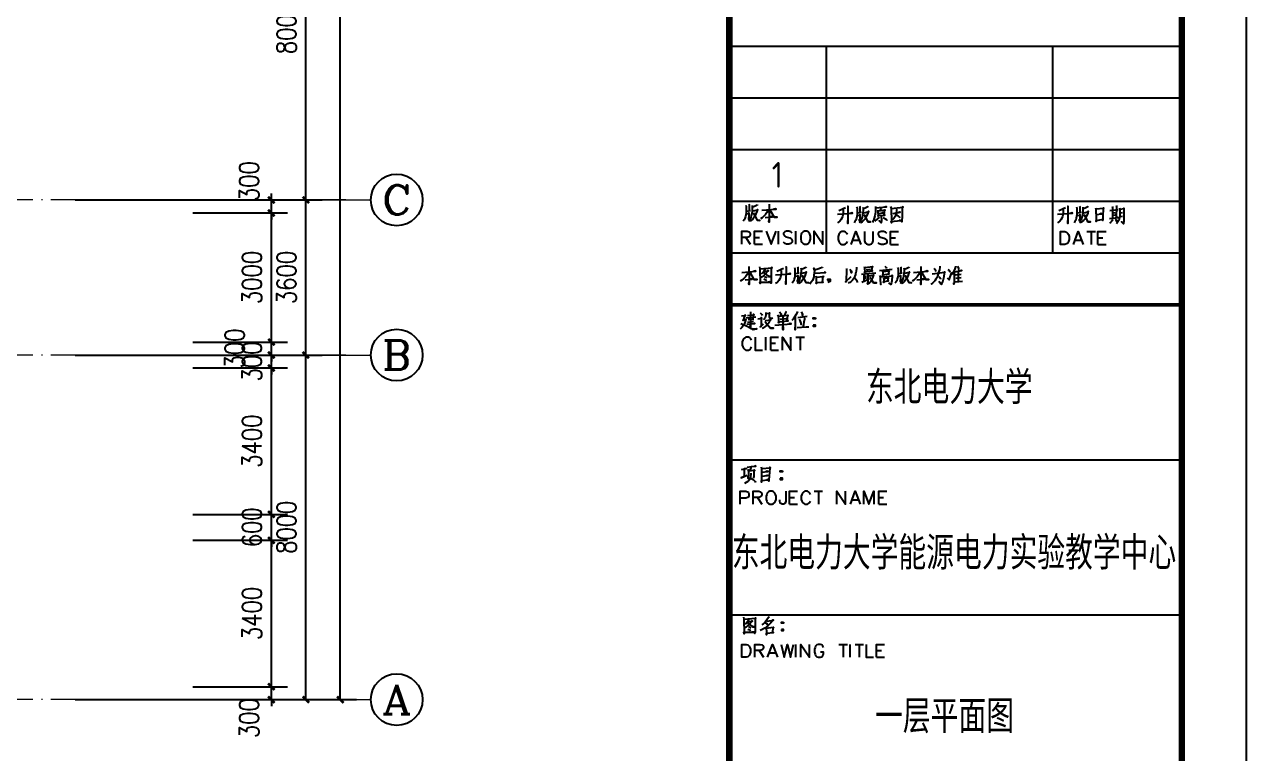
# Model space of a CAD drawing. Extents: x 1417642 to 3570900, y 124798 to 1191112.
# Drawn here: x 1589987 to 1618342, y 649281 to 666208 of the extents above; entities that cross this region are included whole.
import ezdxf
from ezdxf.enums import TextEntityAlignment as Align

# ---------------------------------------------------------------- set-up
doc = ezdxf.new("R2010")
doc.units = 0
doc.header["$LTSCALE"] = 1000
doc.header["$MEASUREMENT"] = 0
doc.linetypes.add('DOTE', pattern=[2.42, 2, -0.2, 0.02, -0.2])
doc.layers.get('0').update_dxf_attribs({"linetype": 'CONTINUOUS'})
doc.layers.get('Defpoints').update_dxf_attribs({"linetype": 'CONTINUOUS'})
for name, color, linetype in [('AXIS', 3, 'CONTINUOUS'), ('AXIS_TEXT', 7, 'CONTINUOUS'), ('DOTE', 1, 'DOTE'), ('PUB_DIM', 3, 'CONTINUOUS'), ('PUB_TITLE', 4, 'CONTINUOUS'), ('TEXT', 7, 'CONTINUOUS'), ('图戳', 211, 'CONTINUOUS')]:
    doc.layers.add(name, color=color, linetype=linetype)
doc.styles.add('_TCH_AXIS', font='COMPLEX', dxfattribs={"bigfont": 'GBCBIG'})
doc.styles.add('DIM_FONT', font='SIMPLEX.shx', dxfattribs={"width": 0.8})
doc.styles.add('HZSJ', font='')
doc.styles.get("Standard").update_dxf_attribs({"font": 'GBENOR', "bigfont": 'GBCBIG'})
doc.styles.get('HZSJ').set_extended_font_data('FangSong_GB2312')
doc.dimstyles.new('DIMN150', dxfattribs={"dimscale": 1.5, "dimtxt": 300, "dimasz": 100, "dimexe": 250, "dimexo": 300, "dimgap": 150, "dimtad": 1, "dimdec": 0, "dimzin": 0, "dimdsep": 46, "dimtxsty": 'DIM_FONT', "dimblk": 'ARCHTICK', "dimcen": 0.09, "dimdle": 1.5, "dimclrt": 7, "dimazin": 2, "dimtfac": 1, "dimtdec": 0, "dimtix": 1, "dimtmove": 2, "dimatfit": 3, "dimldrblk": 'ARCHTICK', "dimfxl": 1, "dimtolj": 1, "dimtzin": 0, "dimarcsym": 0})

# ---------------------------------------------------------------- blocks, each defined once
blk = doc.blocks.new('_ArchTick')
at = {"color": 0, "linetype": 'ByBlock', "const_width": 0.4}
blk.add_lwpolyline([(-0.5, -0.5), (0.5, 0.5)], dxfattribs=at)
blk = doc.blocks.new('*D3700')
at = {"layer": 'Defpoints', "color": 0}
for p in [(1593441, 662133), (1595716, 662133), (1593441, 661833)]:
    blk.add_point(p, dxfattribs=at)
at = {"layer": 'PUB_DIM', "color": 0, "lineweight": -2}
for p, q in [((1593891, 662133), (1596091, 662133)), ((1595716, 662133), (1595716, 662283)), ((1595716, 661833), (1595716, 662133)), ((1593891, 661833), (1596091, 661833)), ((1595716, 661833), (1595716, 661683))]:
    blk.add_line(p, q, dxfattribs=at)
at = {"layer": 'PUB_DIM', "color": 0, "lineweight": -2, "xscale": 150, "yscale": 150, "zscale": 150}
for p, rotation in [((1595716, 662133), 270), ((1595716, 661833), 90)]:
    blk.add_blockref('_ArchTick', p, dxfattribs=dict(at, rotation=rotation))
at = {"layer": 'PUB_DIM', "color": 7, "insert": (1595198, 662567), "char_height": 450, "attachment_point": 5, "rotation": 90, "style": 'DIM_FONT'}
blk.add_mtext('\\A1;300', dxfattribs=at)
blk = doc.blocks.new('*D3701')
at = {"layer": 'Defpoints', "color": 0}
for p in [(1593441, 661833), (1595716, 661833), (1593441, 658833)]:
    blk.add_point(p, dxfattribs=at)
at = {"layer": 'PUB_DIM', "color": 0, "lineweight": -2}
for p, q in [((1593891, 661833), (1596091, 661833)), ((1595716, 658831), (1595716, 661835)), ((1593891, 658833), (1596091, 658833))]:
    blk.add_line(p, q, dxfattribs=at)
at = {"layer": 'PUB_DIM', "color": 0, "lineweight": -2, "xscale": 150, "yscale": 150, "zscale": 150}
for p, rotation in [((1595716, 661833), 90), ((1595716, 658833), 270)]:
    blk.add_blockref('_ArchTick', p, dxfattribs=dict(at, rotation=rotation))
at = {"layer": 'PUB_DIM', "color": 7, "insert": (1595266, 660333), "char_height": 450, "attachment_point": 5, "rotation": 90, "style": 'DIM_FONT'}
blk.add_mtext('\\A1;3000', dxfattribs=at)
blk = doc.blocks.new('*D3702')
at = {"layer": 'Defpoints', "color": 0}
for p in [(1593441, 658833), (1595716, 658833), (1593441, 658533)]:
    blk.add_point(p, dxfattribs=at)
at = {"layer": 'PUB_DIM', "color": 0, "lineweight": -2}
for p, q in [((1595716, 658833), (1595716, 658983)), ((1593891, 658833), (1596091, 658833)), ((1595716, 658533), (1595716, 658833)), ((1593891, 658533), (1596091, 658533)), ((1595716, 658533), (1595716, 658383))]:
    blk.add_line(p, q, dxfattribs=at)
at = {"layer": 'PUB_DIM', "color": 0, "lineweight": -2, "xscale": 150, "yscale": 150, "zscale": 150}
for p, rotation in [((1595716, 658833), 270), ((1595716, 658533), 90)]:
    blk.add_blockref('_ArchTick', p, dxfattribs=dict(at, rotation=rotation))
at = {"layer": 'PUB_DIM', "color": 7, "insert": (1594865, 658683), "char_height": 450, "attachment_point": 5, "rotation": 90, "style": 'DIM_FONT'}
blk.add_mtext('\\A1;300', dxfattribs=at)
blk = doc.blocks.new('*D3703')
at = {"layer": 'Defpoints', "color": 0}
for p in [(1593441, 658533), (1595716, 658533), (1593441, 658233)]:
    blk.add_point(p, dxfattribs=at)
at = {"layer": 'PUB_DIM', "color": 0, "lineweight": -2}
for p, q in [((1593891, 658533), (1596091, 658533)), ((1595716, 658533), (1595716, 658683)), ((1595716, 658233), (1595716, 658533)), ((1593891, 658233), (1596091, 658233)), ((1595716, 658233), (1595716, 658083))]:
    blk.add_line(p, q, dxfattribs=at)
at = {"layer": 'PUB_DIM', "color": 0, "lineweight": -2, "xscale": 150, "yscale": 150, "zscale": 150}
for p, rotation in [((1595716, 658533), 270), ((1595716, 658233), 90)]:
    blk.add_blockref('_ArchTick', p, dxfattribs=dict(at, rotation=rotation))
at = {"layer": 'PUB_DIM', "color": 7, "insert": (1595266, 658383), "char_height": 450, "attachment_point": 5, "rotation": 90, "style": 'DIM_FONT'}
blk.add_mtext('\\A1;300', dxfattribs=at)
blk = doc.blocks.new('*D3704')
at = {"layer": 'Defpoints', "color": 0}
for p in [(1593441, 658233), (1595716, 658233), (1593441, 654833)]:
    blk.add_point(p, dxfattribs=at)
at = {"layer": 'PUB_DIM', "color": 0, "lineweight": -2}
for p, q in [((1593891, 658233), (1596091, 658233)), ((1595716, 654831), (1595716, 658235)), ((1593891, 654833), (1596091, 654833))]:
    blk.add_line(p, q, dxfattribs=at)
at = {"layer": 'PUB_DIM', "color": 0, "lineweight": -2, "xscale": 150, "yscale": 150, "zscale": 150}
for p, rotation in [((1595716, 658233), 90), ((1595716, 654833), 270)]:
    blk.add_blockref('_ArchTick', p, dxfattribs=dict(at, rotation=rotation))
at = {"layer": 'PUB_DIM', "color": 7, "insert": (1595266, 656533), "char_height": 450, "attachment_point": 5, "rotation": 90, "style": 'DIM_FONT'}
blk.add_mtext('\\A1;3400', dxfattribs=at)
blk = doc.blocks.new('*D3705')
at = {"layer": 'Defpoints', "color": 0}
for p in [(1593441, 654833), (1595716, 654833), (1593441, 654233)]:
    blk.add_point(p, dxfattribs=at)
at = {"layer": 'PUB_DIM', "color": 0, "lineweight": -2}
for p, q in [((1593891, 654833), (1596091, 654833)), ((1595716, 654833), (1595716, 654983)), ((1595716, 654233), (1595716, 654833)), ((1593891, 654233), (1596091, 654233)), ((1595716, 654233), (1595716, 654083))]:
    blk.add_line(p, q, dxfattribs=at)
at = {"layer": 'PUB_DIM', "color": 0, "lineweight": -2, "xscale": 150, "yscale": 150, "zscale": 150}
for p, rotation in [((1595716, 654833), 270), ((1595716, 654233), 90)]:
    blk.add_blockref('_ArchTick', p, dxfattribs=dict(at, rotation=rotation))
at = {"layer": 'PUB_DIM', "color": 7, "insert": (1595266, 654533), "char_height": 450, "attachment_point": 5, "rotation": 90, "style": 'DIM_FONT'}
blk.add_mtext('\\A1;600', dxfattribs=at)
blk = doc.blocks.new('*D3706')
at = {"layer": 'Defpoints', "color": 0}
for p in [(1593441, 654233), (1595716, 654233), (1593441, 650833)]:
    blk.add_point(p, dxfattribs=at)
at = {"layer": 'PUB_DIM', "color": 0, "lineweight": -2}
for p, q in [((1593891, 654233), (1596091, 654233)), ((1595716, 650831), (1595716, 654235)), ((1593891, 650833), (1596091, 650833))]:
    blk.add_line(p, q, dxfattribs=at)
at = {"layer": 'PUB_DIM', "color": 0, "lineweight": -2, "xscale": 150, "yscale": 150, "zscale": 150}
for p, rotation in [((1595716, 654233), 90), ((1595716, 650833), 270)]:
    blk.add_blockref('_ArchTick', p, dxfattribs=dict(at, rotation=rotation))
at = {"layer": 'PUB_DIM', "color": 7, "insert": (1595266, 652533), "char_height": 450, "attachment_point": 5, "rotation": 90, "style": 'DIM_FONT'}
blk.add_mtext('\\A1;3400', dxfattribs=at)
blk = doc.blocks.new('*D3707')
at = {"layer": 'Defpoints', "color": 0}
for p in [(1593441, 650833), (1595716, 650833), (1593441, 650533)]:
    blk.add_point(p, dxfattribs=at)
at = {"layer": 'PUB_DIM', "color": 0, "lineweight": -2}
for p, q in [((1593891, 650833), (1596091, 650833)), ((1595716, 650833), (1595716, 650983)), ((1595716, 650533), (1595716, 650833)), ((1593891, 650533), (1596091, 650533)), ((1595716, 650533), (1595716, 650383))]:
    blk.add_line(p, q, dxfattribs=at)
at = {"layer": 'PUB_DIM', "color": 0, "lineweight": -2, "xscale": 150, "yscale": 150, "zscale": 150}
for p, rotation in [((1595716, 650833), 270), ((1595716, 650533), 90)]:
    blk.add_blockref('_ArchTick', p, dxfattribs=dict(at, rotation=rotation))
at = {"layer": 'PUB_DIM', "color": 7, "insert": (1595198, 650100), "char_height": 450, "attachment_point": 5, "rotation": 90, "style": 'DIM_FONT'}
blk.add_mtext('\\A1;300', dxfattribs=at)
blk = doc.blocks.new('*D4000')
at = {"layer": 'Defpoints', "color": 0}
for p in [(1593809, 749533), (1597316, 749533), (1593809, 650533)]:
    blk.add_point(p, dxfattribs=at)
at = {"layer": 'PUB_DIM', "color": 0, "lineweight": -2}
for p, q in [((1594259, 749533), (1597691, 749533)), ((1597316, 650531), (1597316, 749535)), ((1594259, 650533), (1597691, 650533))]:
    blk.add_line(p, q, dxfattribs=at)
at = {"layer": 'PUB_DIM', "color": 0, "lineweight": -2, "xscale": 150, "yscale": 150, "zscale": 150}
for p, rotation in [((1597316, 749533), 90), ((1597316, 650533), 270)]:
    blk.add_blockref('_ArchTick', p, dxfattribs=dict(at, rotation=rotation))
at = {"layer": 'PUB_DIM', "color": 7, "insert": (1596866, 700033), "char_height": 450, "attachment_point": 5, "rotation": 90, "style": 'DIM_FONT'}
blk.add_mtext('\\A1;99000', dxfattribs=at)
blk = doc.blocks.new('*D4013')
at = {"layer": 'AXIS', "color": 0, "lineweight": -2}
for p, q in [((1591167, 670133), (1596891, 670133)), ((1596516, 662131), (1596516, 670135)), ((1591167, 662133), (1596891, 662133))]:
    blk.add_line(p, q, dxfattribs=at)
at = {"layer": 'Defpoints', "color": 0}
for p in [(1590717, 670133), (1596516, 670133), (1590717, 662133)]:
    blk.add_point(p, dxfattribs=at)
at = {"layer": 'AXIS', "color": 0, "lineweight": -2, "xscale": 150, "yscale": 150, "zscale": 150}
for p, rotation in [((1596516, 670133), 90), ((1596516, 662133), 270)]:
    blk.add_blockref('_ArchTick', p, dxfattribs=dict(at, rotation=rotation))
at = {"layer": 'AXIS', "color": 7, "insert": (1596066, 666133), "char_height": 450, "attachment_point": 5, "rotation": 90, "style": 'DIM_FONT'}
blk.add_mtext('\\A1;8000', dxfattribs=at)
blk = doc.blocks.new('*D4014')
at = {"layer": 'AXIS', "color": 0, "lineweight": -2}
for p, q in [((1591167, 662133), (1596891, 662133)), ((1596516, 658531), (1596516, 662135)), ((1591167, 658533), (1596891, 658533))]:
    blk.add_line(p, q, dxfattribs=at)
at = {"layer": 'Defpoints', "color": 0}
for p in [(1590717, 662133), (1596516, 662133), (1590717, 658533)]:
    blk.add_point(p, dxfattribs=at)
at = {"layer": 'AXIS', "color": 0, "lineweight": -2, "xscale": 150, "yscale": 150, "zscale": 150}
for p, rotation in [((1596516, 662133), 90), ((1596516, 658533), 270)]:
    blk.add_blockref('_ArchTick', p, dxfattribs=dict(at, rotation=rotation))
at = {"layer": 'AXIS', "color": 7, "insert": (1596066, 660333), "char_height": 450, "attachment_point": 5, "rotation": 90, "style": 'DIM_FONT'}
blk.add_mtext('\\A1;3600', dxfattribs=at)
blk = doc.blocks.new('*D4015')
at = {"layer": 'AXIS', "color": 0, "lineweight": -2}
for p, q in [((1591167, 658533), (1596891, 658533)), ((1596516, 650531), (1596516, 658535)), ((1591167, 650533), (1596891, 650533))]:
    blk.add_line(p, q, dxfattribs=at)
at = {"layer": 'Defpoints', "color": 0}
for p in [(1590717, 658533), (1596516, 658533), (1590717, 650533)]:
    blk.add_point(p, dxfattribs=at)
at = {"layer": 'AXIS', "color": 0, "lineweight": -2, "xscale": 150, "yscale": 150, "zscale": 150}
for p, rotation in [((1596516, 658533), 90), ((1596516, 650533), 270)]:
    blk.add_blockref('_ArchTick', p, dxfattribs=dict(at, rotation=rotation))
at = {"layer": 'AXIS', "color": 7, "insert": (1596066, 654533), "char_height": 450, "attachment_point": 5, "rotation": 90, "style": 'DIM_FONT'}
blk.add_mtext('\\A1;8000', dxfattribs=at)

msp = doc.modelspace()

# ---------------------------------------------------------------- linework, layer by layer
at = {"layer": 'AXIS', "lineweight": 0}
for p, q in [((1591494.3, 662133.2, 0), (1598024.1, 662133.2)), ((1591494.3, 658533.2, 0), (1598024.1, 658533.2)), ((1591494.3, 650533.2, 0), (1598024.1, 650533.2))]:
    msp.add_line(p, q, dxfattribs=at)
at = {"layer": 'AXIS'}
for centre in [(1598623.6, 662133.2), (1598623.6, 658533.2), (1598623.6, 650533.2)]:
    msp.add_circle(centre, 600, dxfattribs=at)
at = {"layer": 'DOTE', "lineweight": 0, "elevation": 0}
for points in [[(1597442.3, 662133.2), (1431709.3, 662133.2)], [(1597442.3, 658533.2), (1431709.3, 658533.2)], [(1597442.3, 650533.2), (1431709.3, 650533.2)]]:
    msp.add_lwpolyline(points, dxfattribs=at)
at = {"layer": 'PUB_TITLE'}
msp.add_lwpolyline([(1417642.3, 635398.4), (1618342.3, 635398.4), (1618342.3, 761548.4), (1417642.3, 761548.4)], close=True, dxfattribs=at)
at = {"layer": 'PUB_TITLE', "const_width": 150}
msp.add_lwpolyline([(1421392.3, 636898.4), (1616842.3, 636898.4), (1616842.3, 760048.4), (1421392.3, 760048.4)], close=True, dxfattribs=at)
at = {"layer": '图戳'}
for p, q in [((1616842.3, 636898.4), (1616842.3, 760048.4)), ((1616842.3, 665698.4), (1606342.3, 665698.4)), ((1608592.3, 665698.4), (1608592.3, 660898.4)), ((1613842.3, 665698.4), (1613842.3, 660898.4)), ((1616842.3, 664498.4), (1606342.3, 664498.4)), ((1616842.3, 663298.4), (1606342.3, 663298.4)), ((1616842.3, 662098.4), (1606342.3, 662098.4)), ((1616842.3, 660898.4), (1606342.3, 660898.4)), ((1606342.3, 656098.4), (1616842.3, 656098.4)), ((1606342.3, 652498.4), (1616842.3, 652498.4))]:
    msp.add_line(p, q, dxfattribs=at)
for points, const_width in [([(1606342.3, 760048.4), (1606342.3, 636898.4)], 150), ([(1606342.3, 659698.4), (1616842.3, 659698.4)], 90)]:
    msp.add_lwpolyline(points, dxfattribs=dict(at, const_width=const_width))
for points in [[(1606724.8, 662011.3), (1606735.1, 661984), (1606735.1, 661905.5), (1606735.1, 661844), (1606728.3, 661789.4), (1606718, 661751.8), (1606704.4, 661704), (1606683.9, 661669.9), (1606663.4, 661642.6)], [(1606735.1, 661813.3), (1606803.4, 661820.1), (1606796.5, 661830.4), (1606796.5, 661680.1), (1606793.1, 661700.6), (1606793.1, 661727.9)], [(1606738.5, 661874.7), (1606834.1, 661888.4)], [(1606868.2, 662004.5), (1606875.1, 661970.3), (1606875.1, 661926), (1606868.2, 661871.3), (1606861.4, 661816.7), (1606851.2, 661772.3), (1606840.9, 661727.9), (1606827.3, 661690.4), (1606810.2, 661656.2), (1606789.7, 661632.3)], [(1606793.1, 662031.8), (1606800, 662011.3), (1606800, 661885)], [(1606895.6, 661878.2), (1607004.8, 661902.1), (1606998, 661912.3), (1606980.9, 661867.9), (1606960.4, 661813.3), (1606939.9, 661772.3), (1606916, 661731.3), (1606885.3, 661690.4), (1606851.2, 661659.6), (1606823.9, 661635.7)], [(1606994.6, 662025), (1606987.7, 662014.7), (1606922.9, 661980.6), (1606881.9, 661963.5)], [(1606892.1, 661833.8), (1606987.7, 661663.1), (1607049.2, 661659.6), (1606991.2, 661666.5), (1606974.1, 661687)], [(1607250.7, 661905.5), (1607213.1, 661844), (1607179, 661792.8), (1607144.8, 661758.7), (1607100.4, 661721.1), (1607062.9, 661693.8)], [(1607097, 661895.2), (1607428.2, 661922.5), (1607414.5, 661929.4), (1607370.2, 661919.1)], [(1607264.3, 662038.6), (1607267.7, 661765.5), (1607267.7, 661618.7), (1607260.9, 661635.7), (1607267.7, 661680.1)], [(1607281.4, 661902.1), (1607380.4, 661731.3), (1607452.1, 661734.8), (1607383.8, 661738.2), (1607363.3, 661758.7)], [(1608985.2, 661908.9), (1608981.7, 661826.9), (1608974.9, 661782.6), (1608964.7, 661745), (1608951, 661707.4), (1608930.5, 661669.9), (1608906.6, 661642.6), (1608882.7, 661622.1), (1608852, 661601.6)], [(1608852, 661799.6), (1609200.3, 661826.9), (1609186.6, 661830.4), (1609145.6, 661820.1)], [(1609039.8, 661949.9), (1608985.2, 661926), (1608933.9, 661902.1), (1608882.7, 661881.6)], [(1609084.2, 661997.7), (1609097.8, 661980.6), (1609094.4, 661987.4), (1609091, 661587.9), (1609087.6, 661611.8), (1609091, 661656.2)], [(1609295.9, 661970.3), (1609306.1, 661943), (1609306.1, 661864.5), (1609306.1, 661803), (1609299.3, 661751.8), (1609289, 661710.9), (1609275.4, 661663.1), (1609254.9, 661632.3), (1609234.4, 661605)], [(1609309.5, 661833.8), (1609405.1, 661847.4)], [(1609439.3, 661963.5), (1609446.1, 661932.8), (1609446.1, 661888.4), (1609439.3, 661830.4), (1609432.4, 661779.1), (1609422.2, 661731.3), (1609412, 661687), (1609398.3, 661652.8), (1609381.2, 661618.7), (1609360.7, 661594.8)], [(1609364.1, 661990.8), (1609371, 661970.3), (1609371, 661844)], [(1609466.6, 661837.2), (1609575.8, 661861.1), (1609569, 661871.3), (1609551.9, 661826.9), (1609531.5, 661775.7), (1609511, 661734.8), (1609487.1, 661690.4), (1609456.3, 661652.8), (1609422.2, 661622.1), (1609394.9, 661598.2)], [(1609565.6, 661984), (1609558.8, 661973.8), (1609493.9, 661939.6), (1609452.9, 661926)], [(1609729.5, 661977.2), (1609732.9, 661949.9), (1609729.5, 661867.9), (1609726.1, 661806.5), (1609719.2, 661762.1), (1609705.6, 661707.4), (1609688.5, 661659.6), (1609674.9, 661635.7), (1609661.2, 661611.8)], [(1609736.3, 661949.9), (1609989, 661973.8), (1609975.3, 661973.8), (1609951.4, 661966.9)], [(1609787.5, 661898.6), (1609790.9, 661874.7), (1609797.8, 661755.2), (1609794.4, 661768.9), (1609948, 661782.6), (1609937.8, 661786), (1609948, 661905.5), (1609958.2, 661895.2), (1609794.4, 661874.7)], [(1609797.8, 661820.1), (1609910.4, 661837.2), (1609893.4, 661833.8), (1609883.1, 661830.4)], [(1609852.4, 661949.9), (1609859.2, 661936.2), (1609835.3, 661881.6)], [(1610084.6, 661977.2), (1610094.8, 661936.2), (1610101.7, 661632.3), (1610105.1, 661605), (1610098.2, 661635.7), (1610316.8, 661652.8), (1610299.7, 661656.2), (1610279.2, 661652.8)], [(1610094.8, 661936.2), (1610371.4, 661963.5), (1610357.7, 661973.8), (1610354.3, 661960.1), (1610350.9, 661806.5), (1610350.9, 661727.9), (1610347.5, 661669.9), (1610344.1, 661625.5), (1610320.2, 661649.4)], [(1610214.3, 661926), (1610224.6, 661912.3), (1610221.2, 661905.5), (1610217.7, 661861.1), (1610214.3, 661830.4), (1610210.9, 661796.2), (1610200.7, 661772.3), (1610190.4, 661745), (1610176.8, 661724.5), (1610156.3, 661700.6), (1610139.2, 661683.5), (1610125.6, 661669.9)], [(1610132.4, 661826.9), (1610139.2, 661816.7), (1610146, 661820.1), (1610306.5, 661847.4), (1610296.3, 661847.4), (1610275.8, 661840.6)], [(1614089.6, 661908.9), (1614086.2, 661826.9), (1614079.4, 661782.6), (1614069.2, 661745), (1614055.5, 661707.4), (1614035, 661669.9), (1614007.7, 661642.6), (1613983.8, 661622.1), (1613956.5, 661601.6)], [(1613956.5, 661799.6), (1614304.7, 661826.9), (1614287.7, 661830.4), (1614250.1, 661820.1)], [(1614140.9, 661949.9), (1614089.6, 661926), (1614038.4, 661902.1), (1613983.8, 661881.6)], [(1614188.7, 661997.7), (1614202.3, 661980.6), (1614198.9, 661987.4), (1614195.5, 661587.9), (1614192.1, 661611.8), (1614195.5, 661656.2)], [(1614396.9, 661970.3), (1614407.2, 661943), (1614407.2, 661864.5), (1614407.2, 661803), (1614400.3, 661751.8), (1614390.1, 661710.9), (1614379.9, 661663.1), (1614359.4, 661632.3), (1614338.9, 661605)], [(1614410.6, 661833.8), (1614509.6, 661847.4)], [(1614540.3, 661963.5), (1614547.2, 661932.8), (1614547.2, 661888.4), (1614540.3, 661830.4), (1614533.5, 661779.1), (1614523.3, 661731.3), (1614516.4, 661687), (1614502.8, 661652.8), (1614485.7, 661618.7), (1614465.2, 661594.8)], [(1614468.6, 661990.8), (1614475.5, 661970.3), (1614475.5, 661844)], [(1614571.1, 661837.2), (1614676.9, 661861.1), (1614670.1, 661871.3), (1614656.4, 661826.9), (1614635.9, 661775.7), (1614615.4, 661734.8), (1614591.5, 661690.4), (1614557.4, 661652.8), (1614523.3, 661622.1), (1614499.4, 661598.2)], [(1614666.7, 661984), (1614659.8, 661973.8), (1614598.4, 661939.6), (1614554, 661926)], [(1614837.4, 661949.9), (1614844.2, 661919.1), (1614847.6, 661844), (1614851, 661768.9), (1614851, 661758.7), (1614851, 661704), (1614851, 661635.7), (1614851, 661656.2), (1614980.8, 661676.7), (1615008.1, 661656.2), (1615014.9, 661683.5), (1615014.9, 661724.5), (1615018.3, 661799.6), (1615021.8, 661881.6), (1615021.8, 661946.4), (1615025.2, 661936.2), (1614847.6, 661915.7)], [(1614851, 661796.2), (1614980.8, 661813.3), (1614967.1, 661816.7), (1614936.4, 661803)], [(1615172, 661891.8), (1615366.6, 661912.3)], [(1615223.2, 661980.6), (1615230, 661960.1), (1615230, 661710.9)], [(1615233.5, 661833.8), (1615294.9, 661844)], [(1615318.8, 662001.1), (1615325.6, 661980.6), (1615315.4, 661721.1)], [(1615393.9, 661953.3), (1615404.2, 661919.1), (1615404.2, 661844), (1615400.8, 661765.5), (1615393.9, 661714.3), (1615376.9, 661659.6), (1615356.4, 661628.9), (1615322.2, 661577.7)], [(1615404.2, 661915.7), (1615503.2, 661932.8), (1615492.9, 661939.6), (1615492.9, 661837.2), (1615492.9, 661830.4), (1615496.4, 661680.1), (1615492.9, 661625.5), (1615489.5, 661591.4), (1615486.1, 661581.1), (1615438.3, 661625.5), (1615482.7, 661594.8)], [(1615407.6, 661830.4), (1615462.2, 661840.6)], [(1607175.5, 661724.5), (1607342.8, 661741.6), (1607329.2, 661748.4), (1607298.5, 661738.2)], [(1609306.1, 661775.7), (1609374.4, 661782.6), (1609367.6, 661792.8), (1609367.6, 661642.6), (1609364.1, 661659.6), (1609364.1, 661687)], [(1609463.2, 661796.2), (1609558.8, 661625.5), (1609620.2, 661622.1), (1609562.2, 661628.9), (1609545.1, 661649.4)], [(1609804.6, 661731.3), (1609808, 661714.3), (1609790.9, 661700.6), (1609763.6, 661669.9), (1609736.3, 661652.8), (1609719.2, 661635.7)], [(1609862.6, 661768.9), (1609866.1, 661755.2), (1609869.5, 661646), (1609866.1, 661625.5), (1609866.1, 661611.8), (1609862.6, 661605), (1609818.3, 661646), (1609862.6, 661608.4), (1609866.1, 661625.5)], [(1609913.9, 661724.5), (1609961.7, 661697.2), (1609978.7, 661683.5), (1609992.4, 661663.1), (1609995.8, 661656.2)], [(1610210.9, 661796.2), (1610269, 661751.8), (1610289.4, 661734.8), (1610299.7, 661717.7)], [(1614407.2, 661775.7), (1614478.9, 661782.6), (1614472, 661792.8), (1614472, 661642.6), (1614468.6, 661659.6), (1614468.6, 661687)], [(1614567.6, 661796.2), (1614659.8, 661625.5), (1614724.7, 661622.1), (1614663.3, 661628.9), (1614649.6, 661649.4)], [(1615161.7, 661700.6), (1615366.6, 661727.9), (1615356.4, 661731.3), (1615342.7, 661721.1)], [(1615236.9, 661680.1), (1615233.5, 661663.1), (1615206.1, 661632.3), (1615185.6, 661608.4), (1615161.7, 661591.4)], [(1615236.9, 661779.1), (1615291.5, 661789.4)], [(1615291.5, 661690.4), (1615329.1, 661652.8), (1615329.1, 661635.7), (1615315.4, 661663.1)], [(1615400.8, 661745), (1615407.6, 661745), (1615462.2, 661755.2)], [(1606629.2, 661106.5), (1606629.2, 661407), (1606755.6, 661407), (1606800, 661393.3), (1606813.6, 661376.2), (1606827.3, 661348.9), (1606827.3, 661321.6), (1606813.6, 661290.9), (1606800, 661277.2), (1606755.6, 661263.6), (1606629.2, 661263.6)], [(1606728.3, 661263.6), (1606827.3, 661106.5)], [(1606926.3, 661106.5), (1606926.3, 661407), (1607114.1, 661407)], [(1606926.3, 661263.6), (1607042.4, 661263.6)], [(1607199.4, 661407), (1607312.1, 661106.5), (1607428.2, 661407)], [(1607482.8, 661106.5), (1607482.8, 661407)], [(1607797, 661362.6), (1607769.6, 661393.3), (1607725.3, 661407), (1607670.6, 661407), (1607626.2, 661393.3), (1607598.9, 661362.6), (1607598.9, 661335.3), (1607612.6, 661308), (1607626.2, 661290.9), (1607653.5, 661277.2), (1607742.3, 661249.9), (1607769.6, 661236.3), (1607783.3, 661219.2), (1607797, 661191.9), (1607797, 661150.9), (1607769.6, 661120.2), (1607725.3, 661106.5), (1607670.6, 661106.5), (1607626.2, 661120.2), (1607598.9, 661150.9)], [(1607882.3, 661106.5), (1607882.3, 661407)], [(1608083.8, 661407), (1608053, 661393.3), (1608025.7, 661362.6), (1608012.1, 661335.3), (1607998.4, 661290.9), (1607998.4, 661219.2), (1608012.1, 661178.2), (1608025.7, 661150.9), (1608053, 661120.2), (1608083.8, 661106.5), (1608141.8, 661106.5), (1608169.1, 661120.2), (1608196.4, 661150.9), (1608210.1, 661178.2), (1608227.2, 661219.2), (1608227.2, 661290.9), (1608210.1, 661335.3), (1608196.4, 661362.6), (1608169.1, 661393.3), (1608141.8, 661407), (1608083.8, 661407), (1608083.8, 661407)], [(1608312.5, 661106.5), (1608312.5, 661407), (1608510.6, 661106.5), (1608510.6, 661407)], [(1609080.8, 661328.4), (1609067.1, 661355.8), (1609036.4, 661386.5), (1609009.1, 661400.1), (1608951, 661400.1), (1608923.7, 661386.5), (1608896.4, 661355.8), (1608879.3, 661328.4), (1608865.7, 661284.1), (1608865.7, 661212.4), (1608879.3, 661171.4), (1608896.4, 661140.7), (1608923.7, 661113.3), (1608951, 661099.7), (1609009.1, 661099.7), (1609036.4, 661113.3), (1609067.1, 661140.7), (1609080.8, 661171.4)], [(1609166.1, 661099.7), (1609278.8, 661400.1), (1609394.9, 661099.7)], [(1609480.2, 661400.1), (1609480.2, 661185), (1609493.9, 661140.7), (1609521.2, 661113.3), (1609565.6, 661099.7), (1609592.9, 661099.7), (1609637.3, 661113.3), (1609664.6, 661140.7), (1609678.3, 661185), (1609678.3, 661400.1)], [(1609992.4, 661355.8), (1609965.1, 661386.5), (1609920.7, 661400.1), (1609866.1, 661400.1), (1609821.7, 661386.5), (1609794.4, 661355.8), (1609794.4, 661328.4), (1609808, 661297.7), (1609821.7, 661284.1), (1609852.4, 661270.4), (1609937.8, 661243.1), (1609965.1, 661229.4), (1609978.7, 661212.4), (1609992.4, 661185), (1609992.4, 661140.7), (1609965.1, 661113.3), (1609920.7, 661099.7), (1609866.1, 661099.7), (1609821.7, 661113.3), (1609794.4, 661140.7)], [(1610077.8, 661099.7), (1610077.8, 661400.1), (1610265.5, 661400.1)], [(1610077.8, 661256.7), (1610193.8, 661256.7)], [(1614024.8, 661099.7), (1614024.8, 661400.1), (1614123.8, 661400.1), (1614168.2, 661386.5), (1614195.5, 661355.8), (1614212.6, 661328.4), (1614226.2, 661284.1), (1614226.2, 661212.4), (1614212.6, 661171.4), (1614195.5, 661140.7), (1614168.2, 661113.3), (1614123.8, 661099.7), (1614024.8, 661099.7), (1614024.8, 661099.7)], [(1614325.2, 661099.7), (1614437.9, 661400.1), (1614554, 661099.7)], [(1614639.4, 661400.1), (1614837.4, 661400.1)], [(1614738.4, 661400.1), (1614738.4, 661099.7)], [(1614895.4, 661099.7), (1614895.4, 661400.1), (1615083.2, 661400.1)], [(1614895.4, 661256.7), (1615011.5, 661256.7)], [(1606926.3, 661106.5), (1607114.1, 661106.5)], [(1609207.1, 661198.7), (1609350.5, 661198.7)], [(1610077.8, 661099.7), (1610265.5, 661099.7)], [(1614369.6, 661198.7), (1614509.6, 661198.7)], [(1614895.4, 661099.7), (1615083.2, 661099.7)], [(1606782.9, 660457.8), (1606745.3, 660396.3), (1606714.6, 660348.5), (1606677, 660311), (1606632.7, 660273.4), (1606595.1, 660246.1)], [(1606629.2, 660447.5), (1606960.4, 660478.3), (1606946.8, 660485.1), (1606902.4, 660474.9)], [(1606796.5, 660590.9), (1606800, 660317.8), (1606800, 660171), (1606793.1, 660191.5), (1606800, 660232.4)], [(1606813.6, 660454.4), (1606912.6, 660283.6), (1606987.7, 660287.1), (1606916, 660290.5), (1606895.6, 660311)], [(1607042.4, 660577.3), (1607049.2, 660532.9), (1607056, 660191.5), (1607052.6, 660225.6), (1607288.2, 660225.6), (1607271.1, 660229), (1607240.4, 660225.6)], [(1607052.6, 660532.9), (1607332.6, 660553.4), (1607322.4, 660563.6), (1607315.5, 660532.9), (1607312.1, 660232.4), (1607308.7, 660201.7), (1607284.8, 660225.6)], [(1607144.8, 660481.7), (1607158.5, 660478.3), (1607254.1, 660488.5), (1607243.8, 660495.3), (1607199.4, 660433.9), (1607165.3, 660399.7), (1607134.6, 660372.4), (1607107.3, 660351.9), (1607073.1, 660334.9)], [(1607161.9, 660529.5), (1607161.9, 660512.4), (1607131.2, 660464.6), (1607097, 660423.6), (1607079.9, 660406.6)], [(1607138, 660444.1), (1607148.2, 660444.1), (1607254.1, 660355.3), (1607288.2, 660355.3), (1607254.1, 660362.2), (1607237, 660369)], [(1607544.3, 660498.8), (1607540.9, 660420.2), (1607537.5, 660372.4), (1607527.2, 660338.3), (1607513.6, 660300.7), (1607493.1, 660263.2), (1607465.8, 660232.4), (1607441.9, 660211.9), (1607411.1, 660194.9)], [(1607411.1, 660392.9), (1607762.8, 660420.2), (1607745.7, 660423.6), (1607704.8, 660413.4)], [(1607598.9, 660543.1), (1607544.3, 660515.8), (1607496.5, 660491.9), (1607441.9, 660474.9)], [(1607646.7, 660590.9), (1607660.4, 660573.9), (1607657, 660580.7), (1607653.5, 660181.2), (1607650.1, 660205.1), (1607653.5, 660249.5)], [(1607855, 660563.6), (1607865.2, 660536.3), (1607865.2, 660457.8), (1607865.2, 660396.3), (1607858.4, 660345.1), (1607848.2, 660304.1), (1607834.5, 660256.3), (1607814, 660222.2), (1607797, 660198.3)], [(1607868.7, 660427.1), (1607964.3, 660440.7)], [(1607998.4, 660556.8), (1608005.2, 660522.7), (1608005.2, 660481.7), (1607998.4, 660423.6), (1607991.6, 660369), (1607981.3, 660324.6), (1607971.1, 660280.2), (1607957.4, 660242.7), (1607940.4, 660211.9), (1607923.3, 660188)], [(1607926.7, 660584.1), (1607933.5, 660563.6), (1607933.5, 660437.3)], [(1608029.1, 660430.5), (1608135, 660454.4), (1608128.1, 660464.6), (1608111.1, 660420.2), (1608090.6, 660365.6), (1608073.5, 660328), (1608049.6, 660283.6), (1608015.5, 660242.7), (1607981.3, 660211.9), (1607954, 660191.5)], [(1608124.7, 660577.3), (1608117.9, 660567), (1608056.4, 660532.9), (1608012.1, 660515.8)], [(1608507.1, 660584.1), (1608496.9, 660567), (1608459.3, 660546.6), (1608394.5, 660526.1), (1608315.9, 660505.6), (1608305.7, 660550), (1608315.9, 660502.2), (1608315.9, 660495.3), (1608312.5, 660444.1), (1608305.7, 660389.5), (1608298.9, 660351.9), (1608285.2, 660304.1), (1608275, 660266.6), (1608251.1, 660229), (1608244.2, 660222.2), (1608223.7, 660201.7), (1608206.7, 660181.2)], [(1608329.6, 660430.5), (1608572, 660451), (1608561.8, 660457.8), (1608548.1, 660451)], [(1609053.4, 660539.7), (1609056.9, 660522.7), (1609050, 660235.8), (1609036.4, 660229), (1609166.1, 660358.8)], [(1609295.9, 660573.9), (1609295.9, 660546.6), (1609295.9, 660539.7), (1609285.6, 660488.5), (1609275.4, 660437.3), (1609272, 660430.5), (1609268.5, 660403.2), (1609254.9, 660365.6), (1609241.2, 660334.9), (1609231, 660311), (1609213.9, 660290.5), (1609196.8, 660270), (1609179.8, 660249.5), (1609159.3, 660229), (1609138.8, 660215.4), (1609114.9, 660205.1), (1609097.8, 660191.5)], [(1609135.4, 660529.5), (1609169.5, 660485.1), (1609176.4, 660461.2), (1609179.8, 660440.7), (1609162.7, 660491.9)], [(1609405.1, 660406.6), (1609739.7, 660444.1)], [(1609459.8, 660413.4), (1609463.2, 660249.5)], [(1609473.4, 660590.9), (1609480.2, 660560.2), (1609487.1, 660447.5), (1609476.8, 660468), (1609664.6, 660485.1), (1609651, 660485.1), (1609664.6, 660590.9), (1609674.9, 660580.7), (1609483.7, 660560.2)], [(1609514.4, 660512.4), (1609620.2, 660526.1)], [(1609551.9, 660420.2), (1609555.4, 660222.2), (1609555.4, 660201.7), (1609551.9, 660174.4), (1609548.5, 660188), (1609555.4, 660215.4)], [(1609582.7, 660372.4), (1609695.3, 660389.5), (1609685.1, 660399.7), (1609671.4, 660351.9), (1609661.2, 660324.6), (1609647.5, 660293.9), (1609627.1, 660252.9), (1609610, 660225.6), (1609586.1, 660198.3), (1609575.8, 660184.6)], [(1609828.5, 660498.8), (1610122.1, 660529.5)], [(1609893.4, 660481.7), (1609900.2, 660457.8), (1609903.6, 660379.3), (1609896.8, 660396.3), (1610053.9, 660416.8), (1610040.2, 660420.2), (1610047, 660488.5), (1610053.9, 660481.7), (1609900.2, 660464.6)], [(1609951.4, 660594.4), (1609978.7, 660563.6), (1609985.6, 660543.1)], [(1610245.1, 660563.6), (1610255.3, 660536.3), (1610255.3, 660457.8), (1610255.3, 660396.3), (1610248.5, 660345.1), (1610238.2, 660304.1), (1610224.6, 660256.3), (1610204.1, 660222.2), (1610183.6, 660198.3)], [(1610258.7, 660427.1), (1610354.3, 660440.7)], [(1610388.5, 660556.8), (1610395.3, 660522.7), (1610395.3, 660481.7), (1610388.5, 660423.6), (1610381.6, 660369), (1610371.4, 660324.6), (1610361.1, 660280.2), (1610347.5, 660242.7), (1610330.4, 660211.9), (1610309.9, 660188)], [(1610313.3, 660584.1), (1610320.2, 660563.6), (1610320.2, 660437.3)], [(1610415.8, 660430.5), (1610525, 660454.4), (1610518.2, 660464.6), (1610501.1, 660420.2), (1610480.6, 660365.6), (1610460.2, 660328), (1610436.3, 660283.6), (1610402.1, 660242.7), (1610371.4, 660211.9), (1610344.1, 660191.5)], [(1610514.8, 660577.3), (1610508, 660567), (1610443.1, 660532.9), (1610398.7, 660515.8)], [(1610770.9, 660457.8), (1610733.3, 660396.3), (1610699.2, 660348.5), (1610665, 660311), (1610620.6, 660273.4), (1610583.1, 660246.1)], [(1610617.2, 660447.5), (1610945, 660478.3), (1610934.8, 660485.1), (1610890.4, 660474.9)], [(1610784.5, 660590.9), (1610787.9, 660317.8), (1610787.9, 660171), (1610781.1, 660191.5), (1610787.9, 660232.4)], [(1610798.2, 660454.4), (1610900.6, 660283.6), (1610972.3, 660287.1), (1610904, 660290.5), (1610883.5, 660311)], [(1611228.4, 660594.4), (1611228.4, 660573.9), (1611214.7, 660509), (1611204.5, 660471.4), (1611190.8, 660416.8), (1611173.8, 660365.6), (1611156.7, 660328), (1611136.2, 660293.9), (1611108.9, 660256.3), (1611081.6, 660225.6), (1611057.7, 660201.7), (1611026.9, 660177.8), (1611013.3, 660171)], [(1611201.1, 660246.1), (1611259.1, 660181.2), (1611266, 660174.4), (1611293.3, 660232.4), (1611310.3, 660290.5), (1611324, 660355.3), (1611334.2, 660423.6), (1611337.7, 660464.6), (1611341.1, 660451), (1611047.4, 660410)], [(1611139.6, 660471.4), (1611136.2, 660488.5), (1611095.2, 660543.1)], [(1611405.9, 660304.1), (1611409.4, 660307.5), (1611440.1, 660276.8), (1611505, 660457.8)], [(1611412.8, 660519.2), (1611440.1, 660491.9), (1611457.2, 660454.4)], [(1611590.3, 660597.8), (1611590.3, 660580.7), (1611563, 660509), (1611535.7, 660457.8), (1611505, 660403.2)], [(1611556.2, 660478.3), (1611559.6, 660249.5), (1611556.2, 660208.5), (1611552.8, 660174.4), (1611552.8, 660205.1)], [(1611576.7, 660468), (1611737.1, 660491.9), (1611730.3, 660491.9), (1611699.6, 660488.5), (1611648.4, 660478.3), (1611648.4, 660235.8)], [(1611590.3, 660392.9), (1611720.1, 660410)], [(1611634.7, 660594.4), (1611662, 660539.7), (1611662, 660526.1), (1611665.4, 660509)], [(1606711.2, 660276.8), (1606875.1, 660293.9), (1606861.4, 660300.7), (1606834.1, 660290.5)], [(1607141.4, 660304.1), (1607185.8, 660280.2), (1607206.3, 660263.2)], [(1607155.1, 660358.8), (1607192.6, 660338.3), (1607209.7, 660321.2)], [(1607865.2, 660365.6), (1607936.9, 660372.4), (1607930.1, 660382.7), (1607930.1, 660232.4), (1607926.7, 660252.9), (1607926.7, 660280.2)], [(1608025.7, 660386.1), (1608117.9, 660215.4), (1608182.8, 660211.9), (1608121.3, 660218.8), (1608104.2, 660239.3)], [(1608346.7, 660369), (1608360.3, 660334.9), (1608360.3, 660270), (1608363.7, 660191.5), (1608356.9, 660218.8), (1608520.8, 660225.6), (1608500.3, 660225.6), (1608517.4, 660365.6), (1608527.6, 660348.5), (1608510.6, 660348.5), (1608363.7, 660331.4)], [(1608677.9, 660270), (1608626.6, 660270), (1608626.6, 660293.9), (1608677.9, 660293.9), (1608677.9, 660242.7), (1608626.6, 660218.8)], [(1609323.2, 660215.4), (1609309.5, 660249.5), (1609244.6, 660321.2)], [(1609418.8, 660225.6), (1609589.5, 660304.1)], [(1609463.2, 660362.2), (1609521.2, 660365.6)], [(1609466.6, 660314.4), (1609524.6, 660321.2)], [(1609603.2, 660341.7), (1609620.2, 660314.4), (1609637.3, 660290.5), (1609657.8, 660252.9), (1609688.5, 660211.9), (1609695.3, 660205.1), (1609753.4, 660205.1), (1609698.8, 660211.9)], [(1609674.9, 660232.4), (1609698.8, 660211.9)], [(1609852.4, 660205.1), (1609849, 660188), (1609855.8, 660171), (1609849, 660304.1), (1609849, 660348.5), (1609835.3, 660375.8)], [(1609845.6, 660345.1), (1609978.7, 660355.3), (1610118.7, 660372.4), (1610118.7, 660386.1), (1610129, 660379.3), (1610122.1, 660372.4), (1610111.9, 660256.3), (1610105.1, 660218.8), (1610094.8, 660191.5), (1610088, 660171), (1610040.2, 660211.9)], [(1609917.3, 660321.2), (1609924.1, 660300.7), (1609924.1, 660218.8), (1609920.7, 660239.3), (1609924.1, 660239.3), (1610036.8, 660252.9), (1610023.1, 660252.9), (1610033.4, 660324.6), (1610036.8, 660321.2), (1610030, 660314.4), (1609924.1, 660300.7)], [(1610255.3, 660365.6), (1610323.6, 660372.4), (1610316.8, 660382.7), (1610316.8, 660232.4), (1610313.3, 660252.9), (1610313.3, 660280.2)], [(1610412.4, 660386.1), (1610508, 660215.4), (1610569.4, 660211.9), (1610511.4, 660218.8), (1610494.3, 660239.3)], [(1610695.8, 660276.8), (1610863.1, 660293.9), (1610849.4, 660300.7), (1610818.7, 660290.5)], [(1611204.5, 660355.3), (1611225, 660334.9), (1611238.6, 660307.5), (1611242.1, 660293.9)], [(1611207.9, 660239.3), (1611269.4, 660181.2), (1611266, 660181.2)], [(1611583.5, 660229), (1611750.8, 660246.1)], [(1611593.7, 660314.4), (1611723.5, 660331.4)], [(1606625.8, 659443.7), (1606718, 659454), (1606704.4, 659460.8), (1606697.5, 659433.5), (1606660, 659334.5), (1606653.1, 659341.3), (1606728.3, 659354.9), (1606721.4, 659361.8), (1606707.8, 659310.6), (1606694.1, 659262.8), (1606677, 659232), (1606660, 659208.1), (1606632.7, 659174), (1606608.8, 659150.1), (1606591.7, 659136.4)], [(1606612.2, 659266.2), (1606646.3, 659252.5), (1606673.6, 659242.3), (1606714.6, 659221.8), (1606752.2, 659201.3), (1606806.8, 659170.6), (1606851.2, 659150.1), (1606858, 659146.7), (1606892.1, 659126.2), (1606977.5, 659143.2), (1606974.1, 659143.2), (1606895.6, 659133), (1606861.4, 659143.2)], [(1606735.1, 659395.9), (1606957, 659419.8)], [(1606748.7, 659252.5), (1606936.5, 659266.2), (1606926.3, 659269.6), (1606916, 659262.8)], [(1606765.8, 659447.1), (1606919.5, 659467.6), (1606905.8, 659481.3), (1606885.3, 659354.9), (1606895.6, 659358.4), (1606776.1, 659348.1)], [(1606765.8, 659296.9), (1606902.4, 659314)], [(1606830.7, 659539.3), (1606834.1, 659515.4), (1606830.7, 659180.8), (1606823.9, 659204.7), (1606830.7, 659232)], [(1607004.8, 659375.4), (1607097, 659389.1), (1607083.4, 659402.7), (1607079.9, 659375.4), (1607076.5, 659201.3), (1607059.4, 659187.6), (1607131.2, 659255.9)], [(1607056, 659515.4), (1607097, 659471), (1607103.8, 659450.5)], [(1607172.1, 659337.9), (1607301.9, 659351.5), (1607291.6, 659361.8), (1607278, 659337.9), (1607264.3, 659303.7), (1607247.2, 659276.4), (1607230.2, 659252.5), (1607202.9, 659221.8), (1607172.1, 659197.9), (1607141.4, 659174), (1607120.9, 659156.9), (1607100.4, 659146.7)], [(1607185.8, 659522.2), (1607189.2, 659491.5), (1607189.2, 659460.8), (1607182.4, 659430.1), (1607172.1, 659399.3), (1607158.5, 659378.8), (1607144.8, 659361.8), (1607131.2, 659348.1)], [(1607168.7, 659307.1), (1607175.5, 659307.1), (1607298.5, 659160.3), (1607363.3, 659156.9), (1607298.5, 659167.1), (1607281.4, 659180.8)], [(1607192.6, 659494.9), (1607281.4, 659501.8), (1607274.6, 659512), (1607267.7, 659488.1), (1607267.7, 659464.2), (1607267.7, 659443.7), (1607267.7, 659419.8), (1607267.7, 659409.6), (1607274.6, 659399.3), (1607288.2, 659395.9), (1607305.3, 659392.5), (1607329.2, 659392.5), (1607342.8, 659395.9), (1607353.1, 659402.7)], [(1607400.9, 659225.2), (1607776.5, 659259.3), (1607756, 659262.8), (1607728.7, 659255.9)], [(1607462.3, 659464.2), (1607476, 659433.5), (1607486.2, 659375.4), (1607486.2, 659320.8), (1607489.7, 659283.2), (1607479.4, 659307.1), (1607704.8, 659324.2), (1607680.9, 659327.6), (1607697.9, 659443.7), (1607708.2, 659450.5), (1607697.9, 659454), (1607694.5, 659447.1), (1607482.8, 659426.6)], [(1607503.3, 659532.5), (1607540.9, 659488.1), (1607544.3, 659454), (1607534, 659491.5)], [(1607520.4, 659361.8), (1607657, 659382.3)], [(1607581.8, 659430.1), (1607585.3, 659238.9), (1607588.7, 659146.7), (1607588.7, 659119.3), (1607581.8, 659143.2), (1607585.3, 659197.9)], [(1607639.9, 659542.7), (1607660.4, 659525.7), (1607650.1, 659529.1), (1607605.7, 659436.9)], [(1607919.9, 659542.7), (1607916.5, 659522.2), (1607885.7, 659464.2), (1607861.8, 659430.1), (1607820.9, 659365.2), (1607790.1, 659331)], [(1607872.1, 659440.3), (1607872.1, 659119.3), (1607868.7, 659150.1), (1607872.1, 659177.4)], [(1607933.5, 659406.2), (1608145.2, 659433.5)], [(1607960.8, 659365.2), (1607974.5, 659337.9), (1607991.6, 659296.9), (1608001.8, 659262.8), (1608005.2, 659242.3), (1608005.2, 659269.6), (1607988.2, 659300.3)], [(1608012.1, 659532.5), (1608036, 659484.7), (1608042.8, 659450.5), (1608039.4, 659477.9)], [(1608087.2, 659399.3), (1608087.2, 659368.6), (1608073.5, 659293.5), (1608063.3, 659235.4), (1608049.6, 659180.8)], [(1608338.4, 659398.1), (1608338.4, 659374.2), (1608290.6, 659374.2), (1608290.6, 659398.1), (1608338.4, 659398.1), (1608338.4, 659398.1)], [(1607916.5, 659170.6), (1608124.7, 659184.2), (1608186.2, 659187.6)], [(1608290.6, 659227.4), (1608290.6, 659203.5), (1608338.4, 659203.5), (1608338.4, 659227.4), (1608290.6, 659227.4), (1608290.6, 659227.4)], [(1606858, 658876.9), (1606844.3, 658907.7), (1606813.6, 658935), (1606786.3, 658948.6), (1606728.3, 658948.6), (1606700.9, 658935), (1606673.6, 658907.7), (1606656.6, 658876.9), (1606642.9, 658836), (1606642.9, 658764.3), (1606656.6, 658719.9), (1606673.6, 658692.6), (1606700.9, 658661.8), (1606728.3, 658648.2), (1606786.3, 658648.2), (1606813.6, 658661.8), (1606844.3, 658692.6), (1606858, 658719.9)], [(1606943.4, 658948.6), (1606943.4, 658648.2), (1607114.1, 658648.2)], [(1607185.8, 658648.2), (1607185.8, 658948.6)], [(1607301.9, 658648.2), (1607301.9, 658948.6), (1607486.2, 658948.6)], [(1607301.9, 658805.2), (1607414.5, 658805.2)], [(1607571.6, 658648.2), (1607571.6, 658948.6), (1607769.6, 658648.2), (1607769.6, 658948.6)], [(1607885.7, 658948.6), (1608083.8, 658948.6)], [(1607984.7, 658948.6), (1607984.7, 658648.2)], [(1607301.9, 658648.2), (1607486.2, 658648.2)], [(1606625.8, 655879.1), (1606741.9, 655896.2), (1606687.3, 655889.4), (1606683.9, 655711.8), (1606619, 655684.5), (1606755.6, 655742.5)], [(1606752.2, 655930.3), (1606854.6, 655944), (1606957, 655954.2), (1606950.2, 655957.6), (1606933.1, 655954.2)], [(1606912.6, 655670.8), (1606912.6, 655701.6), (1606916, 655708.4), (1606919.5, 655868.9), (1606933.1, 655855.2), (1606782.9, 655838.1), (1606776.1, 655865.5), (1606782.9, 655841.6), (1606782.9, 655752.8), (1606779.5, 655691.3), (1606776.1, 655667.4), (1606776.1, 655684.5), (1606779.5, 655718.6)], [(1606827.3, 655845), (1606851.2, 655916.7), (1606851.2, 655940.6)], [(1607076.5, 655940.6), (1607086.8, 655896.2), (1607086.8, 655732.3), (1607090.2, 655623), (1607090.2, 655578.6), (1607086.8, 655623), (1607237, 655633.3), (1607219.9, 655640.1), (1607192.6, 655629.9)], [(1607090.2, 655896.2), (1607295, 655916.7), (1607284.8, 655926.9), (1607281.4, 655906.4), (1607260.9, 655636.7), (1607260.9, 655612.8), (1607257.5, 655602.5), (1607233.6, 655636.7)], [(1606700.9, 655561.6), (1606741.9, 655578.6), (1606776.1, 655602.5), (1606803.4, 655633.3), (1606830.7, 655670.8), (1606840.9, 655715.2), (1606847.8, 655756.2), (1606847.8, 655790.3)], [(1606851.2, 655667.4), (1606892.1, 655640.1), (1606926.3, 655612.8), (1606939.9, 655595.7), (1606950.2, 655575.2)], [(1607090.2, 655814.2), (1607233.6, 655831.3), (1607219.9, 655834.7), (1607189.2, 655824.5)], [(1607090.2, 655722), (1607230.2, 655735.7), (1607216.5, 655739.1), (1607192.6, 655728.9)], [(1607571.6, 655841.6), (1607571.6, 655817.7), (1607523.8, 655817.7), (1607523.8, 655841.6), (1607571.6, 655841.6), (1607571.6, 655841.6)], [(1607523.8, 655670.8), (1607523.8, 655646.9), (1607571.6, 655646.9), (1607571.6, 655670.8), (1607523.8, 655670.8), (1607523.8, 655670.8)], [(1606595.1, 655069.9), (1606595.1, 655370.4), (1606724.8, 655370.4), (1606765.8, 655356.7), (1606782.9, 655339.6), (1606796.5, 655312.3), (1606796.5, 655267.9), (1606782.9, 655240.6), (1606765.8, 655227), (1606724.8, 655213.3), (1606595.1, 655213.3)], [(1606895.6, 655069.9), (1606895.6, 655370.4), (1607025.3, 655370.4), (1607066.3, 655356.7), (1607079.9, 655339.6), (1607097, 655312.3), (1607097, 655285), (1607079.9, 655254.3), (1607066.3, 655240.6), (1607025.3, 655227), (1606895.6, 655227)], [(1607281.4, 655370.4), (1607254.1, 655356.7), (1607223.3, 655326), (1607209.7, 655298.7), (1607196, 655254.3), (1607196, 655182.6), (1607209.7, 655141.6), (1607223.3, 655110.9), (1607254.1, 655083.6), (1607281.4, 655069.9), (1607339.4, 655069.9), (1607366.7, 655083.6), (1607394.1, 655110.9), (1607411.1, 655141.6), (1607424.8, 655182.6), (1607424.8, 655254.3), (1607411.1, 655298.7), (1607394.1, 655326), (1607366.7, 655356.7), (1607339.4, 655370.4), (1607281.4, 655370.4), (1607281.4, 655370.4)], [(1607653.5, 655370.4), (1607653.5, 655141.6), (1607636.5, 655097.2), (1607622.8, 655083.6), (1607595.5, 655069.9), (1607568.2, 655069.9), (1607537.5, 655083.6), (1607523.8, 655097.2), (1607510.1, 655141.6), (1607510.1, 655168.9)], [(1607738.9, 655069.9), (1607738.9, 655370.4), (1607923.3, 655370.4)], [(1608223.7, 655298.7), (1608210.1, 655326), (1608179.4, 655356.7), (1608152, 655370.4), (1608094, 655370.4), (1608066.7, 655356.7), (1608036, 655326), (1608022.3, 655298.7), (1608008.6, 655254.3), (1608008.6, 655182.6), (1608022.3, 655141.6), (1608036, 655110.9), (1608066.7, 655083.6), (1608094, 655069.9), (1608152, 655069.9), (1608179.4, 655083.6), (1608210.1, 655110.9), (1608223.7, 655141.6)], [(1608309.1, 655370.4), (1608507.1, 655370.4)], [(1608408.1, 655370.4), (1608408.1, 655069.9)], [(1608838.3, 655069.9), (1608838.3, 655370.4), (1609036.4, 655069.9), (1609036.4, 655370.4)], [(1609152.5, 655069.9), (1609265.1, 655370.4), (1609377.8, 655069.9)], [(1609463.2, 655069.9), (1609463.2, 655370.4), (1609579.3, 655069.9), (1609691.9, 655370.4), (1609691.9, 655069.9)], [(1609808, 655069.9), (1609808, 655370.4), (1609992.4, 655370.4)], [(1606994.6, 655227), (1607097, 655069.9)], [(1607738.9, 655227), (1607851.6, 655227)], [(1607738.9, 655069.9), (1607923.3, 655069.9)], [(1609193.4, 655168.9), (1609336.8, 655168.9)], [(1609808, 655227), (1609920.7, 655227)], [(1609808, 655069.9), (1609992.4, 655069.9)], [(1607257.5, 652461.3), (1607254.1, 652437.4), (1607213.1, 652386.2), (1607189.2, 652352.1), (1607161.9, 652321.3), (1607127.7, 652290.6), (1607097, 652266.7)], [(1606670.2, 652444.3), (1606677, 652403.3), (1606683.9, 652058.4), (1606680.5, 652096), (1606916, 652096), (1606899, 652099.4), (1606864.8, 652096)], [(1606680.5, 652403.3), (1606960.4, 652423.8), (1606950.2, 652430.6), (1606943.4, 652403.3), (1606939.9, 652102.8), (1606936.5, 652068.7), (1606912.6, 652096)], [(1606772.6, 652348.7), (1606786.3, 652345.2), (1606878.5, 652355.5), (1606868.2, 652365.7), (1606827.3, 652300.9), (1606793.1, 652270.1), (1606762.4, 652242.8), (1606731.7, 652218.9), (1606700.9, 652201.8)], [(1606789.7, 652399.9), (1606789.7, 652382.8), (1606759, 652331.6), (1606724.8, 652290.6), (1606707.8, 652277)], [(1606765.8, 652311.1), (1606776.1, 652311.1), (1606878.5, 652225.7), (1606916, 652225.7), (1606878.5, 652232.6), (1606861.4, 652239.4)], [(1606782.9, 652229.1), (1606820.4, 652205.2), (1606837.5, 652188.2)], [(1607209.7, 652358.9), (1607219.9, 652355.5), (1607370.2, 652379.4), (1607359.9, 652386.2), (1607332.6, 652352.1), (1607301.9, 652314.5), (1607271.1, 652287.2), (1607240.4, 652256.5), (1607202.9, 652225.7), (1607161.9, 652195), (1607120.9, 652167.7), (1607114.1, 652164.3), (1607086.8, 652150.6), (1607059.4, 652137)], [(1607172.1, 652321.3), (1607179, 652317.9), (1607216.5, 652290.6), (1607219.9, 652273.5), (1607206.3, 652294)], [(1607189.2, 652201.8), (1607196, 652191.6), (1607202.9, 652109.6), (1607206.3, 652099.4), (1607206.3, 652037.9), (1607202.9, 652065.3), (1607202.9, 652075.5), (1607366.7, 652092.6), (1607363.3, 652092.6), (1607346.3, 652092.6), (1607363.3, 652215.5), (1607370.2, 652208.7), (1607359.9, 652205.2), (1607199.4, 652184.8)], [(1607602.3, 652335), (1607602.3, 652311.1), (1607554.5, 652311.1), (1607554.5, 652335), (1607602.3, 652335), (1607602.3, 652335)], [(1606769.2, 652171.1), (1606813.6, 652150.6), (1606834.1, 652133.5)], [(1607554.5, 652160.9), (1607554.5, 652137), (1607602.3, 652137), (1607602.3, 652160.9), (1607554.5, 652160.9), (1607554.5, 652160.9)], [(1606632.7, 651515.5), (1606632.7, 651816), (1606731.7, 651816), (1606772.6, 651802.4), (1606803.4, 651775), (1606817, 651744.3), (1606830.7, 651703.3), (1606830.7, 651631.6), (1606817, 651587.2), (1606803.4, 651559.9), (1606772.6, 651529.2), (1606731.7, 651515.5), (1606632.7, 651515.5), (1606632.7, 651515.5)], [(1606929.7, 651515.5), (1606929.7, 651816), (1607059.4, 651816), (1607103.8, 651802.4), (1607117.5, 651788.7), (1607131.2, 651758), (1607131.2, 651730.7), (1607117.5, 651703.3), (1607103.8, 651686.3), (1607059.4, 651672.6), (1606929.7, 651672.6)], [(1607032.1, 651672.6), (1607131.2, 651515.5)], [(1607230.2, 651515.5), (1607346.3, 651816), (1607458.9, 651515.5)], [(1607274.6, 651618), (1607414.5, 651618)], [(1607544.3, 651816), (1607616, 651515.5), (1607687.7, 651816), (1607759.4, 651515.5), (1607831.1, 651816)], [(1607885.7, 651515.5), (1607885.7, 651816)], [(1608001.8, 651515.5), (1608001.8, 651816), (1608199.8, 651515.5), (1608199.8, 651816)], [(1608527.6, 651744.3), (1608514, 651775), (1608486.7, 651802.4), (1608459.3, 651816), (1608401.3, 651816), (1608374, 651802.4), (1608343.3, 651775), (1608329.6, 651744.3), (1608315.9, 651703.3), (1608315.9, 651631.6), (1608329.6, 651587.2), (1608343.3, 651559.9), (1608374, 651529.2), (1608401.3, 651515.5), (1608459.3, 651515.5), (1608486.7, 651529.2), (1608514, 651559.9), (1608527.6, 651587.2), (1608527.6, 651631.6), (1608459.3, 651631.6)], [(1608886.1, 651816), (1609084.2, 651816)], [(1608985.2, 651816), (1608985.2, 651515.5)], [(1609142.2, 651515.5), (1609142.2, 651816)], [(1609258.3, 651816), (1609456.3, 651816)], [(1609357.3, 651816), (1609357.3, 651515.5)], [(1609514.4, 651816), (1609514.4, 651515.5), (1609685.1, 651515.5)], [(1609756.8, 651515.5), (1609756.8, 651816), (1609941.2, 651816)], [(1609756.8, 651672.6), (1609869.5, 651672.6)], [(1609756.8, 651515.5), (1609941.2, 651515.5)]]:
    msp.add_lwpolyline(points, dxfattribs=at)

# ---------------------------------------------------------------- texts
at = {"layer": 'AXIS_TEXT', "style": '_TCH_AXIS'}
for s, width, p, p2 in [('C', 1.4, (1598284.1, 661793.8), (1598963, 661793.8)), ('B', 1.235294, (1598284.1, 658193.8), (1598963, 658193.8)), ('A', 1.166667, (1598284.1, 650193.8), (1598963, 650193.8))]:
    msp.add_text(s, height=678.8, dxfattribs=dict(at, width=width)).set_placement(p, p2, align=Align.FIT)
at = {"layer": 'TEXT', "style": 'HZSJ', "width": 0.7}
for s, p in [('东北电力大学', (1609511.4, 657466.3, 0)), ('东北电力大学能源电力实验教学中心', (1606398.3, 653625, 0)), ('一层平面图', (1609723.6, 649831.4, 0))]:
    msp.add_text(s, height=675, rotation=0, dxfattribs=at).set_placement(p)
at = {"layer": '图戳'}
msp.add_text('1', height=600, dxfattribs=at).set_placement((1607325.7, 662416.9))

# ---------------------------------------------------------------- dimensions: what is measured, and where the dimension line sits
at = {"layer": 'AXIS'}
for p1, p2, picture, middle in [((1590717, 662133.2), (1590717, 670133.2), '*D4013', (1596065.9, 666133.2)), ((1590717, 658533.2), (1590717, 662133.2), '*D4014', (1596065.9, 660333.2)), ((1590717, 650533.2), (1590717, 658533.2), '*D4015', (1596065.9, 654533.2))]:
    dim = msp.add_aligned_dim(p1=p1, p2=p2, distance=-5799, dimstyle='DIMN150', dxfattribs=at)
    dim.commit()
    dim.dimension.update_dxf_attribs({"geometry": picture, "text_midpoint": middle})
at = {"layer": 'PUB_DIM'}
for p1, p2, distance, picture, middle in [((1593808.6, 650533.2), (1593808.6, 749533.2), -3507.3, '*D4000', (1596865.9, 700033.2)), ((1593441.3, 658833.2), (1593441.3, 661833.2), -2274.6, '*D3701', (1595265.9, 660333.2)), ((1593441.3, 658233.2), (1593441.3, 658533.2), -2274.6, '*D3703', (1595265.9, 658383.2)), ((1593441.3, 654833.2), (1593441.3, 658233.2), -2274.6, '*D3704', (1595265.9, 656533.2)), ((1593441.3, 654233.2), (1593441.3, 654833.2), -2274.6, '*D3705', (1595265.9, 654533.2)), ((1593441.3, 650833.2), (1593441.3, 654233.2), -2274.6, '*D3706', (1595265.9, 652533.2))]:
    dim = msp.add_aligned_dim(p1=p1, p2=p2, distance=distance, dimstyle='DIMN150', dxfattribs=at)
    dim.commit()
    dim.dimension.update_dxf_attribs({"geometry": picture, "text_midpoint": middle})
for base, p1, p2, picture, middle in [((1595715.9, 662133.2), (1593441.3, 661833.2), (1593441.3, 662133.2), '*D3700', (1595198.4, 662566.7)), ((1595715.9, 658833.2), (1593441.3, 658533.2), (1593441.3, 658833.2), '*D3702', (1594864.7, 658683.2)), ((1595715.9, 650833.2), (1593441.3, 650533.2), (1593441.3, 650833.2), '*D3707', (1595198.4, 650099.7))]:
    dim = msp.add_linear_dim(base=base, p1=p1, p2=p2, angle=90, dimstyle='DIMN150', dxfattribs=at)
    dim.commit()
    dim.dimension.update_dxf_attribs({"geometry": picture, "text_midpoint": middle, "dimtype": 129})

doc.saveas('drawing.dxf')
